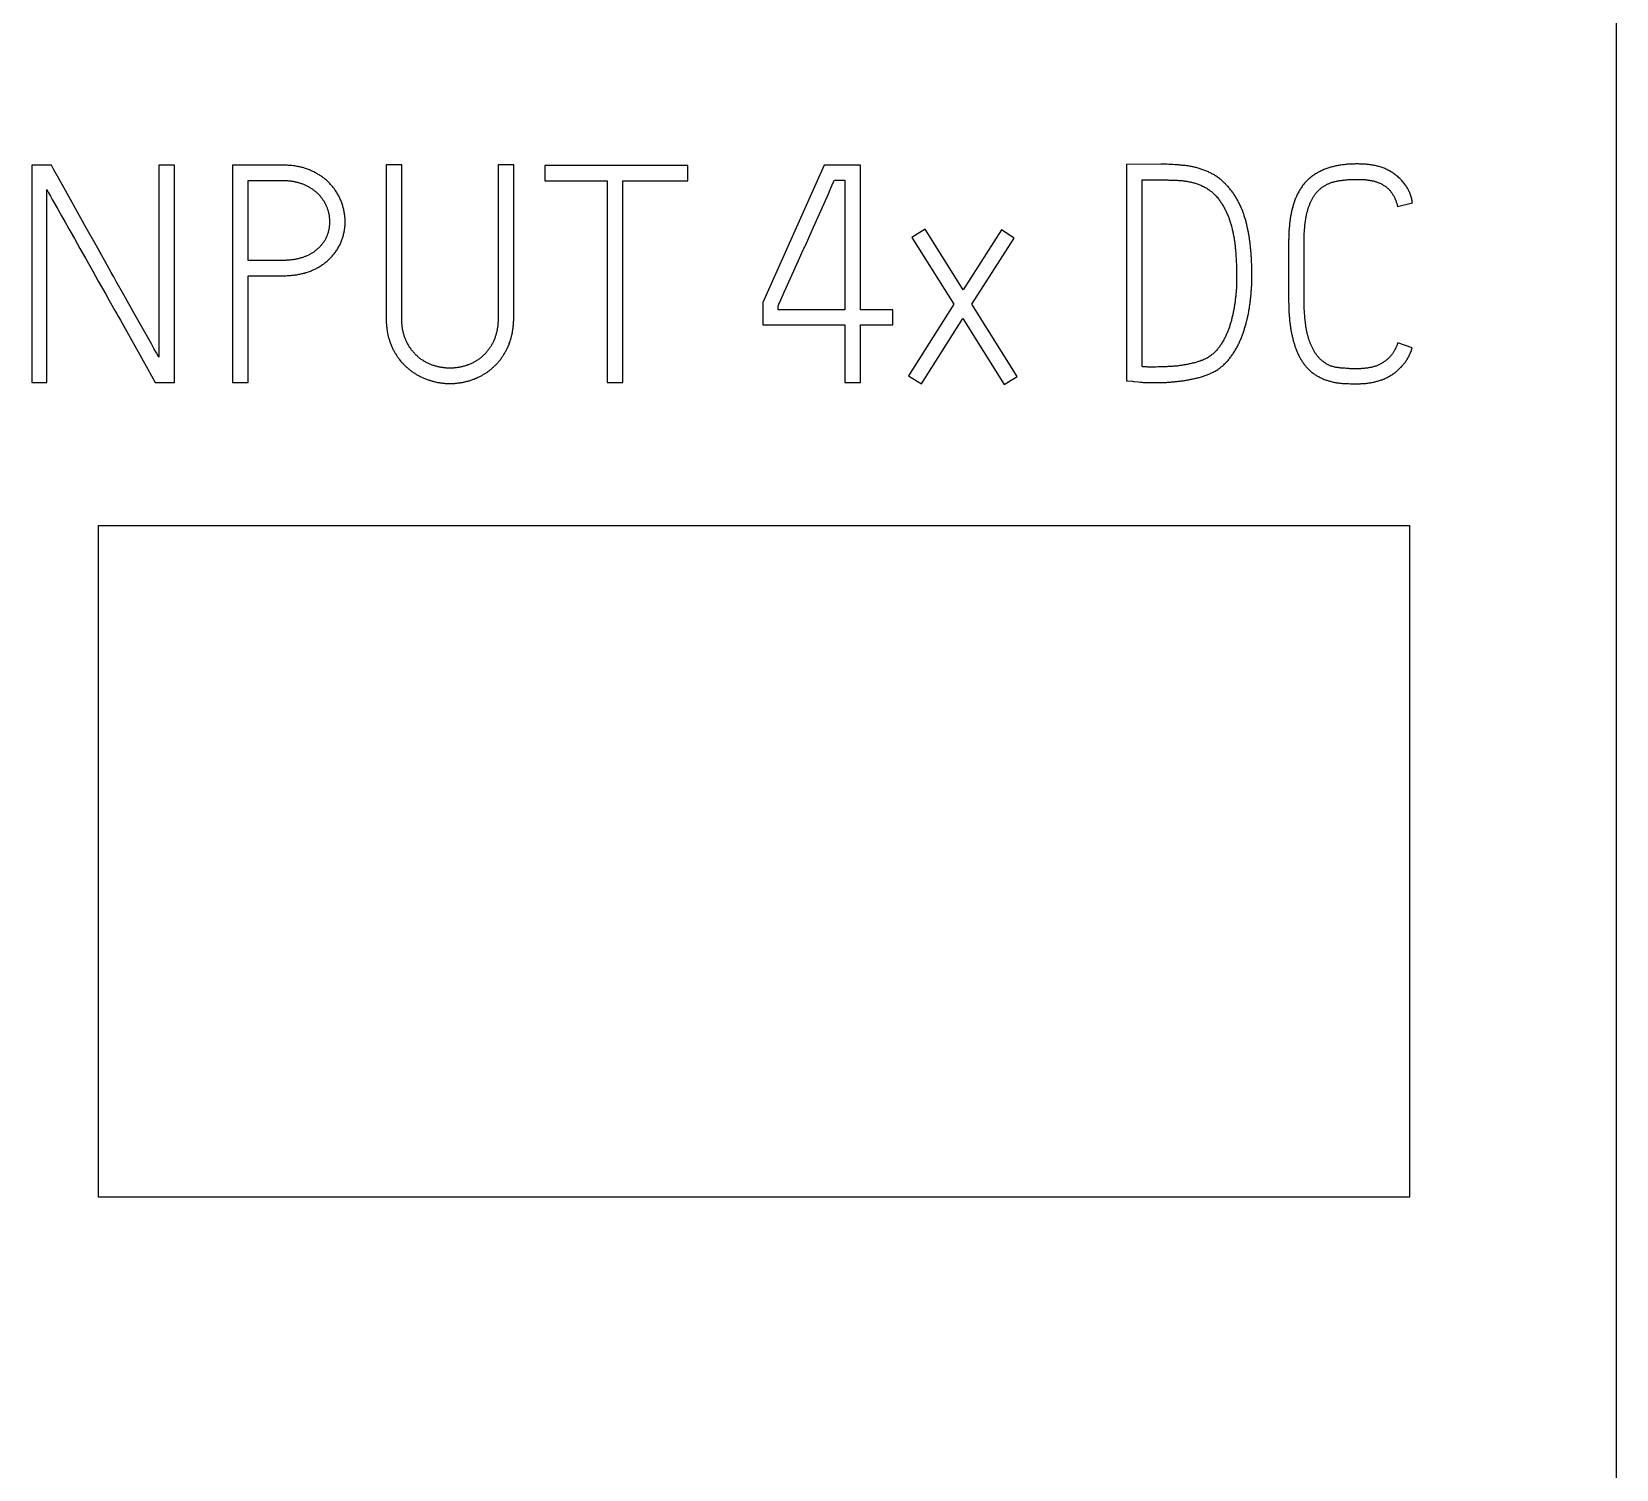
# Model space of a CAD drawing. Extents: x 0 to 420, y 0 to 297.
# Drawn here: x 132.37 to 144.77, y 209.13 to 220.39 of the extents above; entities that cross this region are included whole.
import ezdxf

# ---------------------------------------------------------------- set-up
doc = ezdxf.new("R2010")
doc.units = 0
doc.header["$LTSCALE"] = 23.1
doc.layers.add('10000_FRONT', color=7, linetype='CONTINUOUS')
doc.layers.add('10500_FRONT_LABELING', color=7, linetype='CONTINUOUS')

msp = doc.modelspace()

# ---------------------------------------------------------------- linework, layer by layer
at = {"layer": '10000_FRONT', "color": 7, "linetype": 'CONTINUOUS'}
for p, q in [((144.771, 231.64), (144.771, 141.64)), ((132.891, 211.26), (132.891, 216.52)), ((132.891, 216.52), (143.151, 216.52)), ((143.151, 216.52), (143.151, 211.26)), ((143.151, 211.26), (132.891, 211.26))]:
    msp.add_line(p, q, dxfattribs=at)
at = {"layer": '10500_FRONT_LABELING', "color": 7, "linetype": 'CONTINUOUS'}
for p, q in [((132.369, 219.34), (132.369, 217.64)), ((132.524, 219.34), (132.369, 219.34)), ((133.364, 219.34), (133.364, 217.836)), ((133.486, 219.34), (133.364, 219.34)), ((133.486, 217.64), (133.486, 219.34)), ((133.94, 219.34), (133.94, 217.64)), ((134.336, 219.34), (133.94, 219.34)), ((135.143, 219.343), (135.143, 218.145)), ((135.265, 219.343), (135.143, 219.343)), ((135.265, 218.145), (135.265, 219.343)), ((136.019, 219.343), (136.019, 218.145)), ((136.141, 219.343), (136.019, 219.343)), ((136.141, 218.145), (136.141, 219.343)), ((136.384, 219.338), (136.384, 219.218)), ((137.505, 219.338), (136.384, 219.338)), ((137.505, 219.218), (137.505, 219.338)), ((138.572, 219.34), (138.091, 218.265)), ((138.856, 219.34), (138.572, 219.34)), ((138.856, 218.208), (138.856, 219.34)), ((140.937, 219.345), (140.937, 217.652)), ((141.253, 219.347), (141.238, 219.347)), ((141.269, 219.346), (141.253, 219.347)), ((141.284, 219.345), (141.269, 219.346)), ((141.299, 219.345), (141.284, 219.345)), ((141.315, 219.344), (141.299, 219.345)), ((132.488, 217.64), (132.488, 219.149)), ((132.699, 219.025), (132.582, 219.235)), ((134.062, 218.595), (134.062, 219.22)), ((134.062, 219.22), (134.336, 219.22)), ((136.384, 219.218), (136.874, 219.218)), ((136.874, 219.218), (136.874, 217.64)), ((136.996, 217.64), (136.996, 219.218)), ((136.996, 219.218), (137.505, 219.218)), ((138.604, 219.115), (138.64, 219.199)), ((138.64, 219.199), (138.651, 219.222)), ((138.651, 219.222), (138.734, 219.222)), ((138.734, 219.222), (138.734, 218.208)), ((141.059, 217.763), (141.059, 219.225)), ((132.796, 218.85), (132.699, 219.025)), ((138.477, 218.831), (138.604, 219.115)), ((143.059, 219.017), (143.176, 219.045)), ((132.573, 218.995), (132.602, 218.944)), ((132.602, 218.944), (132.631, 218.893)), ((132.631, 218.893), (132.66, 218.842)), ((132.66, 218.842), (132.703, 218.766)), ((132.875, 218.71), (132.796, 218.85)), ((139.361, 218.838), (139.258, 218.774)), ((139.258, 218.774), (139.587, 218.253)), ((139.658, 218.364), (139.361, 218.838)), ((139.958, 218.833), (139.658, 218.364)), ((140.058, 218.77), (139.958, 218.833)), ((142.328, 218.785), (142.329, 218.796)), ((142.328, 218.773), (142.328, 218.785)), ((142.328, 218.762), (142.328, 218.773)), ((142.329, 218.796), (142.329, 218.808)), ((132.703, 218.766), (132.746, 218.689)), ((132.972, 218.535), (132.875, 218.71)), ((139.727, 218.253), (140.058, 218.77)), ((141.79, 218.683), (141.791, 218.669)), ((141.791, 218.669), (141.792, 218.654)), ((141.792, 218.654), (141.793, 218.639)), ((142.328, 218.75), (142.328, 218.762)), ((142.328, 218.739), (142.328, 218.75)), ((142.328, 218.279), (142.328, 218.739)), ((134.342, 218.595), (134.062, 218.595)), ((138.259, 218.345), (138.371, 218.594)), ((141.793, 218.639), (141.794, 218.624)), ((141.794, 218.624), (141.795, 218.61)), ((141.795, 218.61), (141.796, 218.595)), ((141.796, 218.595), (141.796, 218.58)), ((141.796, 218.58), (141.797, 218.565)), ((141.797, 218.565), (141.797, 218.55)), ((141.797, 218.55), (141.798, 218.536)), ((141.798, 218.536), (141.798, 218.521)), ((141.916, 218.595), (141.915, 218.611)), ((141.916, 218.58), (141.916, 218.595)), ((141.917, 218.564), (141.916, 218.58)), ((141.917, 218.534), (141.917, 218.564)), ((141.918, 218.511), (141.917, 218.534)), ((132.847, 218.51), (132.89, 218.433)), ((132.89, 218.433), (132.948, 218.331)), ((134.062, 217.64), (134.062, 218.475)), ((134.062, 218.475), (134.336, 218.475)), ((141.798, 218.521), (141.799, 218.506)), ((141.799, 218.506), (141.799, 218.491)), ((141.799, 218.491), (141.799, 218.476)), ((141.799, 218.476), (141.799, 218.461)), ((141.918, 218.495), (141.918, 218.511)), ((141.918, 218.48), (141.918, 218.495)), ((141.918, 218.464), (141.918, 218.48)), ((132.948, 218.331), (132.976, 218.28)), ((133.129, 218.255), (133.09, 218.325)), ((138.232, 218.286), (138.259, 218.345)), ((142.206, 218.284), (142.206, 218.269)), ((142.328, 218.268), (142.328, 218.279)), ((133.168, 218.185), (133.129, 218.255)), ((138.091, 218.265), (138.091, 218.091)), ((138.21, 218.208), (138.21, 218.239)), ((138.734, 218.208), (138.21, 218.208)), ((139.108, 218.208), (138.856, 218.208)), ((139.108, 218.091), (139.108, 218.208)), ((139.587, 218.253), (139.23, 217.692)), ((140.082, 217.685), (139.727, 218.253)), ((142.206, 218.269), (142.207, 218.255)), ((142.207, 218.255), (142.207, 218.241)), ((142.207, 218.241), (142.207, 218.227)), ((142.207, 218.227), (142.208, 218.212)), ((142.208, 218.212), (142.209, 218.198)), ((142.209, 218.198), (142.209, 218.184)), ((142.328, 218.257), (142.328, 218.268)), ((142.328, 218.245), (142.328, 218.257)), ((142.329, 218.234), (142.328, 218.245)), ((142.329, 218.222), (142.329, 218.234)), ((142.329, 218.211), (142.329, 218.222)), ((142.33, 218.199), (142.329, 218.211)), ((142.331, 218.188), (142.33, 218.199)), ((142.331, 218.176), (142.331, 218.188)), ((142.332, 218.165), (142.331, 218.176)), ((142.333, 218.153), (142.332, 218.165)), ((142.334, 218.142), (142.333, 218.153)), ((138.091, 218.091), (138.734, 218.091)), ((138.734, 218.091), (138.734, 217.64)), ((138.856, 217.64), (138.856, 218.091)), ((138.856, 218.091), (139.108, 218.091)), ((139.332, 217.628), (139.656, 218.14)), ((139.656, 218.14), (139.98, 217.624)), ((143.173, 217.909), (143.061, 217.949)), ((133.278, 217.743), (133.336, 217.64)), ((139.23, 217.692), (139.332, 217.628)), ((139.98, 217.624), (140.082, 217.685)), ((141.185, 217.761), (141.17, 217.76)), ((141.2, 217.761), (141.185, 217.761)), ((141.237, 217.762), (141.223, 217.761)), ((141.252, 217.762), (141.237, 217.762)), ((142.656, 217.749), (142.645, 217.75)), ((142.668, 217.748), (142.656, 217.749)), ((142.679, 217.748), (142.668, 217.748)), ((132.369, 217.64), (132.488, 217.64)), ((133.336, 217.64), (133.486, 217.64)), ((133.94, 217.64), (134.062, 217.64)), ((136.874, 217.64), (136.996, 217.64)), ((138.734, 217.64), (138.856, 217.64)), ((141.029, 217.643), (141.045, 217.642)), ((141.129, 217.638), (141.144, 217.638)), ((142.661, 217.63), (142.675, 217.63)), ((142.675, 217.63), (142.69, 217.629)), ((142.69, 217.629), (142.704, 217.629))]:
    msp.add_line(p, q, dxfattribs=at)
for points in [[(132.582, 219.235), (132.543, 219.305), (132.524, 219.34)], [(134.336, 218.475), (134.344, 218.475), (134.351, 218.475), (134.359, 218.475), (134.367, 218.476), (134.375, 218.476), (134.383, 218.476), (134.39, 218.477), (134.398, 218.477), (134.406, 218.478), (134.414, 218.479), (134.421, 218.48), (134.429, 218.481), (134.437, 218.482), (134.444, 218.483), (134.452, 218.484), (134.46, 218.486), (134.467, 218.487), (134.475, 218.489), (134.482, 218.491), (134.49, 218.492), (134.497, 218.494), (134.505, 218.496), (134.512, 218.499), (134.52, 218.501), (134.527, 218.503), (134.535, 218.506), (134.542, 218.508), (134.55, 218.511), (134.557, 218.514), (134.564, 218.517), (134.571, 218.52), (134.578, 218.523), (134.585, 218.527), (134.592, 218.53), (134.599, 218.534), (134.606, 218.537), (134.613, 218.541), (134.619, 218.545), (134.626, 218.549), (134.633, 218.553), (134.639, 218.557), (134.646, 218.562), (134.652, 218.566), (134.658, 218.571), (134.664, 218.576), (134.671, 218.581), (134.677, 218.586), (134.683, 218.591), (134.688, 218.596), (134.694, 218.601), (134.7, 218.606), (134.705, 218.612), (134.711, 218.617), (134.716, 218.623), (134.721, 218.629), (134.726, 218.635), (134.731, 218.64), (134.736, 218.647), (134.741, 218.653), (134.746, 218.659), (134.75, 218.665), (134.755, 218.672), (134.759, 218.678), (134.763, 218.685), (134.767, 218.692), (134.771, 218.698), (134.775, 218.705), (134.778, 218.712), (134.782, 218.719), (134.785, 218.726), (134.788, 218.733), (134.791, 218.74), (134.794, 218.748), (134.797, 218.755), (134.799, 218.762), (134.802, 218.769), (134.804, 218.777), (134.806, 218.784), (134.808, 218.792), (134.81, 218.799), (134.812, 218.807), (134.814, 218.815), (134.815, 218.822), (134.816, 218.83), (134.817, 218.838), (134.819, 218.846), (134.819, 218.853), (134.82, 218.861), (134.821, 218.869), (134.821, 218.876), (134.821, 218.884), (134.822, 218.892), (134.822, 218.9), (134.821, 218.908), (134.821, 218.915), (134.821, 218.923), (134.82, 218.931), (134.82, 218.939), (134.819, 218.946), (134.818, 218.954), (134.817, 218.962), (134.815, 218.97), (134.814, 218.977), (134.813, 218.985), (134.811, 218.993), (134.809, 219), (134.807, 219.008), (134.805, 219.015), (134.803, 219.022), (134.801, 219.03), (134.798, 219.037), (134.796, 219.045), (134.793, 219.052), (134.79, 219.059), (134.787, 219.066), (134.784, 219.074), (134.781, 219.081), (134.778, 219.088), (134.774, 219.095), (134.771, 219.102), (134.767, 219.109), (134.763, 219.115), (134.759, 219.122), (134.755, 219.129), (134.751, 219.135), (134.747, 219.142), (134.742, 219.148), (134.738, 219.154), (134.733, 219.16), (134.728, 219.166), (134.724, 219.173), (134.719, 219.178), (134.713, 219.184), (134.708, 219.19), (134.703, 219.196), (134.697, 219.201), (134.692, 219.207), (134.686, 219.212), (134.68, 219.218), (134.675, 219.223), (134.669, 219.228), (134.663, 219.233), (134.657, 219.238), (134.65, 219.242), (134.644, 219.247), (134.638, 219.251), (134.631, 219.256), (134.625, 219.26), (134.618, 219.264), (134.612, 219.268), (134.605, 219.272), (134.598, 219.276), (134.591, 219.28), (134.584, 219.284), (134.578, 219.287), (134.57, 219.291), (134.563, 219.294), (134.556, 219.297), (134.549, 219.3), (134.542, 219.303), (134.535, 219.306), (134.527, 219.309), (134.52, 219.311), (134.513, 219.314), (134.505, 219.316), (134.498, 219.319), (134.491, 219.321), (134.483, 219.323), (134.475, 219.325), (134.468, 219.326), (134.46, 219.328), (134.453, 219.33), (134.445, 219.331), (134.437, 219.332), (134.429, 219.334), (134.422, 219.335), (134.414, 219.336), (134.406, 219.337), (134.398, 219.337), (134.391, 219.338), (134.383, 219.339), (134.375, 219.339), (134.367, 219.34), (134.359, 219.34), (134.351, 219.34), (134.344, 219.34), (134.336, 219.34)], [(141.238, 219.347), (141.23, 219.347), (141.222, 219.347), (141.215, 219.347), (141.207, 219.347), (140.937, 219.345)], [(141.907, 218.71), (141.906, 218.718), (141.905, 218.725), (141.904, 218.733), (141.903, 218.74), (141.902, 218.748), (141.901, 218.756), (141.9, 218.763), (141.899, 218.771), (141.898, 218.778), (141.897, 218.786), (141.896, 218.794), (141.894, 218.801), (141.893, 218.809), (141.891, 218.816), (141.89, 218.824), (141.888, 218.831), (141.887, 218.839), (141.885, 218.846), (141.883, 218.854), (141.882, 218.861), (141.88, 218.869), (141.878, 218.876), (141.876, 218.884), (141.874, 218.891), (141.873, 218.899), (141.871, 218.906), (141.868, 218.914), (141.866, 218.921), (141.864, 218.929), (141.862, 218.936), (141.859, 218.944), (141.857, 218.951), (141.855, 218.958), (141.852, 218.966), (141.849, 218.973), (141.847, 218.98), (141.844, 218.987), (141.841, 218.995), (141.838, 219.002), (141.835, 219.009), (141.832, 219.016), (141.829, 219.023), (141.825, 219.03), (141.822, 219.037), (141.818, 219.044), (141.815, 219.051), (141.811, 219.057), (141.808, 219.064), (141.804, 219.071), (141.8, 219.078), (141.796, 219.084), (141.792, 219.091), (141.788, 219.098), (141.784, 219.104), (141.779, 219.111), (141.775, 219.117), (141.771, 219.124), (141.766, 219.13), (141.761, 219.136), (141.757, 219.142), (141.752, 219.148), (141.747, 219.154), (141.742, 219.16), (141.737, 219.166), (141.732, 219.172), (141.727, 219.177), (141.721, 219.183), (141.716, 219.189), (141.711, 219.194), (141.705, 219.2), (141.7, 219.205), (141.694, 219.21), (141.688, 219.215), (141.683, 219.22), (141.677, 219.225), (141.671, 219.23), (141.665, 219.235), (141.658, 219.24), (141.652, 219.244), (141.646, 219.249), (141.639, 219.253), (141.633, 219.258), (141.626, 219.262), (141.619, 219.266), (141.612, 219.27), (141.606, 219.273), (141.599, 219.277), (141.592, 219.28), (141.585, 219.284), (141.578, 219.287), (141.571, 219.29), (141.564, 219.293), (141.557, 219.296), (141.55, 219.299), (141.542, 219.302), (141.535, 219.305), (141.528, 219.307), (141.52, 219.31), (141.513, 219.312), (141.506, 219.314), (141.498, 219.317), (141.491, 219.319), (141.483, 219.321), (141.476, 219.323), (141.468, 219.325), (141.46, 219.326), (141.453, 219.328), (141.445, 219.329), (141.438, 219.331), (141.43, 219.332), (141.422, 219.334), (141.415, 219.335), (141.407, 219.336), (141.399, 219.337), (141.392, 219.338), (141.384, 219.339), (141.376, 219.339), (141.369, 219.34), (141.361, 219.341), (141.353, 219.341), (141.346, 219.342), (141.338, 219.342), (141.33, 219.343), (141.315, 219.344)], [(143.176, 219.045), (143.174, 219.054), (143.173, 219.062), (143.171, 219.07), (143.17, 219.078), (143.168, 219.085), (143.165, 219.093), (143.163, 219.101), (143.16, 219.109), (143.157, 219.116), (143.154, 219.124), (143.151, 219.131), (143.148, 219.138), (143.144, 219.146), (143.14, 219.153), (143.136, 219.16), (143.132, 219.167), (143.127, 219.174), (143.123, 219.181), (143.118, 219.187), (143.113, 219.194), (143.108, 219.2), (143.103, 219.207), (143.098, 219.213), (143.093, 219.219), (143.087, 219.225), (143.081, 219.231), (143.076, 219.237), (143.07, 219.242), (143.063, 219.248), (143.057, 219.253), (143.051, 219.258), (143.045, 219.263), (143.038, 219.268), (143.032, 219.273), (143.025, 219.277), (143.018, 219.282), (143.011, 219.286), (143.004, 219.29), (142.997, 219.295), (142.99, 219.298), (142.983, 219.302), (142.975, 219.306), (142.968, 219.309), (142.96, 219.313), (142.953, 219.316), (142.945, 219.319), (142.938, 219.321), (142.93, 219.324), (142.922, 219.326), (142.914, 219.329), (142.907, 219.331), (142.899, 219.333), (142.891, 219.335), (142.883, 219.337), (142.875, 219.338), (142.867, 219.34), (142.859, 219.341), (142.851, 219.342), (142.842, 219.344), (142.834, 219.345), (142.826, 219.345), (142.818, 219.346), (142.81, 219.347), (142.802, 219.348), (142.794, 219.348), (142.786, 219.349), (142.778, 219.349), (142.77, 219.349), (142.762, 219.349), (142.753, 219.35), (142.745, 219.35), (142.737, 219.35), (142.729, 219.35), (142.721, 219.349), (142.713, 219.349), (142.705, 219.349), (142.697, 219.349), (142.689, 219.348), (142.681, 219.348), (142.673, 219.347), (142.664, 219.347), (142.656, 219.346), (142.648, 219.345), (142.64, 219.344), (142.632, 219.343), (142.624, 219.342), (142.616, 219.341), (142.608, 219.34), (142.6, 219.338), (142.592, 219.337), (142.584, 219.335), (142.576, 219.334), (142.568, 219.332), (142.56, 219.33), (142.552, 219.328), (142.544, 219.326), (142.536, 219.324), (142.529, 219.322), (142.521, 219.319), (142.513, 219.317), (142.505, 219.314), (142.498, 219.311), (142.49, 219.309), (142.483, 219.306), (142.475, 219.302), (142.468, 219.299), (142.46, 219.296), (142.453, 219.292), (142.446, 219.288), (142.438, 219.285), (142.431, 219.281), (142.424, 219.276), (142.417, 219.272), (142.41, 219.268), (142.404, 219.263), (142.397, 219.259), (142.391, 219.254), (142.384, 219.249), (142.378, 219.244), (142.371, 219.239), (142.365, 219.233), (142.359, 219.228), (142.353, 219.222), (142.348, 219.217), (142.342, 219.211), (142.336, 219.205), (142.331, 219.199), (142.326, 219.192), (142.321, 219.186), (142.316, 219.18), (142.311, 219.173), (142.306, 219.166), (142.302, 219.16), (142.298, 219.153), (142.293, 219.146), (142.289, 219.139), (142.285, 219.132), (142.281, 219.125), (142.277, 219.118), (142.274, 219.11), (142.27, 219.103), (142.267, 219.096), (142.264, 219.088), (142.261, 219.081), (142.258, 219.073), (142.255, 219.066), (142.252, 219.058), (142.249, 219.05), (142.247, 219.043), (142.244, 219.035), (142.242, 219.027), (142.24, 219.02), (142.238, 219.012), (142.235, 219.004), (142.233, 218.996), (142.232, 218.988), (142.23, 218.98), (142.228, 218.973), (142.226, 218.965), (142.225, 218.957), (142.223, 218.949), (142.222, 218.941), (142.221, 218.933), (142.219, 218.925), (142.218, 218.917), (142.217, 218.909), (142.216, 218.901), (142.215, 218.893), (142.214, 218.885), (142.213, 218.876), (142.212, 218.868), (142.212, 218.86), (142.211, 218.852), (142.21, 218.844), (142.21, 218.836), (142.209, 218.828), (142.209, 218.82), (142.208, 218.812), (142.208, 218.804), (142.207, 218.796), (142.207, 218.788), (142.207, 218.78), (142.207, 218.771), (142.207, 218.763), (142.206, 218.755), (142.206, 218.747), (142.206, 218.284)], [(132.488, 219.149), (132.501, 219.123), (132.516, 219.098), (132.53, 219.072), (132.544, 219.046), (132.573, 218.995)], [(134.336, 219.22), (134.342, 219.22), (134.348, 219.22), (134.354, 219.22), (134.36, 219.219), (134.366, 219.219), (134.372, 219.219), (134.378, 219.218), (134.384, 219.218), (134.39, 219.217), (134.396, 219.217), (134.402, 219.216), (134.408, 219.215), (134.414, 219.214), (134.42, 219.213), (134.425, 219.212), (134.431, 219.211), (134.437, 219.21), (134.443, 219.208), (134.449, 219.207), (134.455, 219.205), (134.461, 219.203), (134.466, 219.202), (134.472, 219.2), (134.478, 219.198), (134.483, 219.196), (134.489, 219.194), (134.495, 219.191), (134.5, 219.189), (134.506, 219.187), (134.511, 219.184), (134.517, 219.182), (134.522, 219.179), (134.527, 219.176), (134.533, 219.173), (134.538, 219.17), (134.543, 219.167), (134.548, 219.164), (134.553, 219.161), (134.558, 219.158), (134.563, 219.155), (134.568, 219.151), (134.573, 219.148), (134.578, 219.144), (134.583, 219.14), (134.587, 219.136), (134.592, 219.132), (134.597, 219.129), (134.601, 219.125), (134.605, 219.12), (134.61, 219.116), (134.614, 219.112), (134.618, 219.108), (134.622, 219.103), (134.626, 219.099), (134.63, 219.094), (134.633, 219.09), (134.637, 219.085), (134.641, 219.08), (134.644, 219.075), (134.648, 219.07), (134.651, 219.065), (134.654, 219.06), (134.657, 219.055), (134.66, 219.05), (134.663, 219.044), (134.666, 219.039), (134.669, 219.034), (134.671, 219.028), (134.674, 219.023), (134.676, 219.017), (134.678, 219.012), (134.68, 219.006), (134.682, 219.001), (134.684, 218.995), (134.686, 218.989), (134.688, 218.983), (134.689, 218.978), (134.691, 218.972), (134.692, 218.966), (134.694, 218.96), (134.695, 218.954), (134.696, 218.948), (134.697, 218.942), (134.698, 218.936), (134.698, 218.93), (134.699, 218.924), (134.699, 218.919), (134.7, 218.913), (134.7, 218.907), (134.7, 218.901), (134.7, 218.895), (134.7, 218.889), (134.7, 218.883), (134.699, 218.877), (134.699, 218.871), (134.698, 218.865), (134.698, 218.859), (134.697, 218.853), (134.696, 218.847), (134.695, 218.841), (134.694, 218.835), (134.692, 218.829), (134.691, 218.823), (134.689, 218.818), (134.688, 218.812), (134.686, 218.806), (134.684, 218.8), (134.682, 218.795), (134.68, 218.789), (134.678, 218.784), (134.675, 218.778), (134.673, 218.773), (134.67, 218.767), (134.668, 218.762), (134.665, 218.757), (134.662, 218.751), (134.659, 218.746), (134.655, 218.741), (134.652, 218.736), (134.649, 218.731), (134.645, 218.726), (134.642, 218.722), (134.638, 218.717), (134.634, 218.712), (134.63, 218.708), (134.626, 218.703), (134.622, 218.699), (134.618, 218.695), (134.613, 218.691), (134.609, 218.687), (134.604, 218.682), (134.6, 218.679), (134.595, 218.675), (134.59, 218.671), (134.586, 218.667), (134.581, 218.664), (134.576, 218.66), (134.571, 218.657), (134.566, 218.654), (134.561, 218.651), (134.555, 218.648), (134.55, 218.645), (134.545, 218.642), (134.54, 218.639), (134.534, 218.636), (134.529, 218.634), (134.523, 218.631), (134.518, 218.629), (134.512, 218.626), (134.507, 218.624), (134.501, 218.622), (134.496, 218.62), (134.49, 218.618), (134.484, 218.616), (134.478, 218.614), (134.473, 218.612), (134.467, 218.611), (134.461, 218.609), (134.455, 218.608), (134.45, 218.606), (134.444, 218.605), (134.438, 218.604), (134.432, 218.603), (134.426, 218.602), (134.42, 218.601), (134.414, 218.6), (134.408, 218.599), (134.402, 218.599), (134.396, 218.598), (134.39, 218.597), (134.384, 218.597), (134.378, 218.596), (134.372, 218.596), (134.366, 218.596), (134.36, 218.596), (134.354, 218.595), (134.348, 218.595), (134.342, 218.595)], [(141.059, 219.225), (141.254, 219.225), (141.262, 219.225), (141.269, 219.224), (141.277, 219.224), (141.284, 219.224), (141.291, 219.224), (141.299, 219.224), (141.306, 219.223), (141.314, 219.223), (141.321, 219.223), (141.329, 219.222), (141.336, 219.222), (141.344, 219.221), (141.351, 219.221), (141.358, 219.22), (141.366, 219.219), (141.373, 219.219), (141.381, 219.218), (141.388, 219.217), (141.395, 219.216), (141.403, 219.215), (141.41, 219.214), (141.418, 219.213), (141.425, 219.211), (141.432, 219.21), (141.44, 219.208), (141.447, 219.207), (141.454, 219.205), (141.461, 219.203), (141.469, 219.201), (141.476, 219.199), (141.483, 219.196), (141.49, 219.194), (141.497, 219.191), (141.504, 219.188), (141.511, 219.186), (141.518, 219.183), (141.525, 219.18), (141.532, 219.177), (141.539, 219.173), (141.545, 219.17), (141.552, 219.166), (141.558, 219.163), (141.565, 219.159), (141.571, 219.155), (141.578, 219.151), (141.584, 219.147), (141.59, 219.142), (141.596, 219.138), (141.602, 219.133), (141.608, 219.128), (141.613, 219.123), (141.619, 219.118), (141.624, 219.113), (141.63, 219.108), (141.635, 219.102), (141.64, 219.097), (141.645, 219.091), (141.65, 219.086), (141.654, 219.08), (141.659, 219.074), (141.663, 219.068), (141.668, 219.062), (141.672, 219.056), (141.676, 219.049), (141.681, 219.043), (141.685, 219.037), (141.688, 219.03), (141.692, 219.024), (141.696, 219.018), (141.7, 219.011), (141.703, 219.005), (141.707, 218.998), (141.71, 218.991), (141.714, 218.985), (141.717, 218.978), (141.72, 218.971), (141.723, 218.964), (141.726, 218.958), (141.729, 218.951), (141.732, 218.944), (141.735, 218.937), (141.737, 218.93), (141.74, 218.923), (141.742, 218.916), (141.745, 218.909), (141.747, 218.902), (141.749, 218.895), (141.752, 218.887), (141.754, 218.88), (141.756, 218.873), (141.758, 218.866), (141.76, 218.859), (141.762, 218.851), (141.764, 218.844), (141.765, 218.837), (141.767, 218.83), (141.769, 218.822), (141.77, 218.815), (141.772, 218.808), (141.773, 218.801), (141.775, 218.793), (141.776, 218.786), (141.777, 218.779), (141.779, 218.771), (141.78, 218.764), (141.781, 218.757), (141.782, 218.749), (141.783, 218.742), (141.784, 218.735), (141.785, 218.727), (141.786, 218.72), (141.787, 218.713), (141.788, 218.705), (141.788, 218.698), (141.789, 218.691), (141.79, 218.683)], [(142.329, 218.808), (142.33, 218.819), (142.33, 218.825), (142.331, 218.831), (142.331, 218.837), (142.331, 218.842), (142.332, 218.848), (142.332, 218.854), (142.333, 218.859), (142.333, 218.865), (142.334, 218.871), (142.334, 218.877), (142.335, 218.882), (142.336, 218.888), (142.336, 218.894), (142.337, 218.899), (142.338, 218.905), (142.339, 218.911), (142.34, 218.916), (142.341, 218.922), (142.342, 218.928), (142.343, 218.933), (142.344, 218.939), (142.345, 218.945), (142.346, 218.95), (142.347, 218.956), (142.348, 218.961), (142.35, 218.967), (142.351, 218.973), (142.353, 218.978), (142.354, 218.984), (142.356, 218.989), (142.357, 218.995), (142.359, 219.001), (142.361, 219.006), (142.363, 219.012), (142.365, 219.017), (142.366, 219.022), (142.369, 219.028), (142.371, 219.033), (142.373, 219.039), (142.375, 219.044), (142.377, 219.049), (142.38, 219.055), (142.382, 219.06), (142.385, 219.065), (142.387, 219.07), (142.39, 219.075), (142.393, 219.08), (142.396, 219.085), (142.399, 219.09), (142.402, 219.095), (142.405, 219.1), (142.408, 219.105), (142.412, 219.11), (142.415, 219.114), (142.419, 219.119), (142.422, 219.123), (142.426, 219.128), (142.43, 219.132), (142.434, 219.136), (142.438, 219.14), (142.442, 219.144), (142.446, 219.148), (142.45, 219.152), (142.455, 219.156), (142.459, 219.159), (142.464, 219.163), (142.468, 219.167), (142.473, 219.17), (142.478, 219.173), (142.483, 219.176), (142.488, 219.179), (142.493, 219.182), (142.498, 219.185), (142.503, 219.188), (142.508, 219.191), (142.513, 219.193), (142.519, 219.195), (142.524, 219.198), (142.529, 219.2), (142.535, 219.202), (142.54, 219.204), (142.546, 219.206), (142.551, 219.207), (142.557, 219.209), (142.563, 219.21), (142.568, 219.212), (142.574, 219.213), (142.58, 219.214), (142.585, 219.215), (142.591, 219.217), (142.597, 219.218), (142.602, 219.219), (142.608, 219.22), (142.614, 219.22), (142.619, 219.221), (142.625, 219.222), (142.631, 219.223), (142.637, 219.223), (142.642, 219.224), (142.648, 219.225), (142.654, 219.225), (142.659, 219.226), (142.665, 219.226), (142.671, 219.227), (142.677, 219.227), (142.682, 219.228), (142.688, 219.228), (142.694, 219.228), (142.7, 219.229), (142.705, 219.229), (142.711, 219.229), (142.717, 219.229), (142.723, 219.229), (142.729, 219.229), (142.734, 219.229), (142.74, 219.229), (142.746, 219.229), (142.752, 219.229), (142.758, 219.229), (142.763, 219.229), (142.769, 219.229), (142.775, 219.229), (142.781, 219.228), (142.786, 219.228), (142.792, 219.228), (142.798, 219.227), (142.804, 219.227), (142.81, 219.226), (142.815, 219.225), (142.821, 219.225), (142.827, 219.224), (142.832, 219.223), (142.838, 219.222), (142.844, 219.221), (142.85, 219.22), (142.855, 219.219), (142.861, 219.218), (142.867, 219.217), (142.872, 219.215), (142.878, 219.214), (142.883, 219.212), (142.889, 219.211), (142.895, 219.209), (142.9, 219.207), (142.905, 219.205), (142.911, 219.203), (142.916, 219.201), (142.921, 219.199), (142.927, 219.196), (142.932, 219.194), (142.937, 219.191), (142.942, 219.188), (142.947, 219.185), (142.952, 219.182), (142.957, 219.179), (142.962, 219.176), (142.966, 219.172), (142.971, 219.169), (142.975, 219.165), (142.98, 219.161), (142.984, 219.158), (142.988, 219.154), (142.992, 219.15), (142.996, 219.145), (143, 219.141), (143.004, 219.137), (143.007, 219.132), (143.011, 219.127), (143.014, 219.123), (143.017, 219.118), (143.02, 219.113), (143.023, 219.108), (143.026, 219.103), (143.029, 219.098), (143.032, 219.093), (143.034, 219.088), (143.037, 219.083), (143.039, 219.077), (143.041, 219.072), (143.044, 219.067), (143.046, 219.062), (143.048, 219.056), (143.049, 219.051), (143.051, 219.045), (143.053, 219.04)], [(143.053, 219.04), (143.055, 219.034), (143.056, 219.028), (143.058, 219.023), (143.059, 219.017)], [(138.371, 218.594), (138.408, 218.677), (138.413, 218.689), (138.419, 218.701), (138.424, 218.712), (138.477, 218.831)], [(132.746, 218.689), (132.789, 218.612), (132.847, 218.51)], [(141.915, 218.611), (141.915, 218.618), (141.914, 218.626), (141.914, 218.634), (141.913, 218.641), (141.913, 218.649), (141.912, 218.657), (141.911, 218.664), (141.911, 218.672), (141.91, 218.68), (141.909, 218.687), (141.909, 218.695), (141.907, 218.71)], [(133.09, 218.325), (133.031, 218.43), (133.011, 218.465), (132.992, 218.5), (132.972, 218.535)], [(141.228, 217.639), (141.236, 217.64), (141.243, 217.64), (141.251, 217.64), (141.258, 217.641), (141.266, 217.641), (141.274, 217.642), (141.281, 217.642), (141.289, 217.643), (141.297, 217.644), (141.304, 217.644), (141.312, 217.645), (141.319, 217.646), (141.327, 217.646), (141.335, 217.647), (141.342, 217.648), (141.35, 217.649), (141.357, 217.65), (141.365, 217.651), (141.373, 217.652), (141.38, 217.653), (141.388, 217.654), (141.395, 217.655), (141.403, 217.657), (141.41, 217.658), (141.418, 217.659), (141.426, 217.661), (141.433, 217.662), (141.441, 217.664), (141.448, 217.665), (141.456, 217.667), (141.463, 217.668), (141.471, 217.67), (141.479, 217.672), (141.486, 217.674), (141.494, 217.675), (141.501, 217.677), (141.509, 217.679), (141.516, 217.681), (141.524, 217.684), (141.531, 217.686), (141.539, 217.688), (141.546, 217.691), (141.553, 217.693), (141.561, 217.696), (141.568, 217.699), (141.575, 217.702), (141.582, 217.705), (141.589, 217.708), (141.596, 217.711), (141.603, 217.714), (141.61, 217.718), (141.617, 217.721), (141.624, 217.725), (141.631, 217.728), (141.638, 217.732), (141.644, 217.736), (141.651, 217.74), (141.657, 217.745), (141.664, 217.749), (141.67, 217.754), (141.676, 217.759), (141.682, 217.763), (141.688, 217.768), (141.694, 217.773), (141.7, 217.778), (141.705, 217.784), (141.711, 217.789), (141.716, 217.795), (141.721, 217.8), (141.727, 217.806), (141.732, 217.812), (141.737, 217.818), (141.742, 217.823), (141.746, 217.83), (141.751, 217.836), (141.756, 217.842), (141.76, 217.848), (141.765, 217.855), (141.769, 217.861), (141.773, 217.867), (141.777, 217.874), (141.782, 217.881), (141.786, 217.887), (141.79, 217.894), (141.793, 217.9), (141.797, 217.907), (141.801, 217.914), (141.805, 217.921), (141.808, 217.927), (141.812, 217.934), (141.815, 217.941), (141.818, 217.948), (141.822, 217.955), (141.825, 217.962), (141.828, 217.969), (141.831, 217.976), (141.834, 217.983), (141.837, 217.99), (141.84, 217.998), (141.842, 218.005), (141.845, 218.012), (141.848, 218.019), (141.85, 218.026), (141.853, 218.034), (141.855, 218.041), (141.858, 218.048), (141.86, 218.056), (141.862, 218.063), (141.865, 218.071), (141.867, 218.078), (141.869, 218.085), (141.871, 218.093), (141.873, 218.1), (141.875, 218.108), (141.877, 218.115), (141.879, 218.123), (141.881, 218.13), (141.883, 218.138), (141.884, 218.145), (141.886, 218.153), (141.888, 218.16), (141.889, 218.168), (141.891, 218.175), (141.892, 218.183), (141.894, 218.19), (141.895, 218.198), (141.896, 218.205), (141.898, 218.213), (141.899, 218.22), (141.9, 218.228), (141.901, 218.235), (141.902, 218.243), (141.903, 218.25), (141.904, 218.258), (141.905, 218.266), (141.906, 218.273), (141.907, 218.281), (141.908, 218.288), (141.909, 218.296), (141.91, 218.304), (141.911, 218.311), (141.911, 218.319), (141.912, 218.326), (141.913, 218.334), (141.913, 218.342), (141.914, 218.349), (141.914, 218.357), (141.915, 218.364), (141.915, 218.372), (141.916, 218.38), (141.916, 218.387), (141.917, 218.395), (141.917, 218.403), (141.917, 218.41), (141.918, 218.418), (141.918, 218.426), (141.918, 218.433), (141.918, 218.441), (141.918, 218.449), (141.918, 218.457), (141.918, 218.464)], [(141.799, 218.461), (141.799, 218.447), (141.799, 218.439), (141.799, 218.432), (141.799, 218.424), (141.799, 218.417), (141.798, 218.409), (141.798, 218.402), (141.798, 218.395), (141.797, 218.387), (141.797, 218.38), (141.797, 218.372), (141.796, 218.365), (141.796, 218.358), (141.795, 218.35), (141.795, 218.343), (141.794, 218.336), (141.793, 218.328), (141.793, 218.321), (141.792, 218.314), (141.791, 218.306), (141.79, 218.299), (141.789, 218.291), (141.789, 218.284), (141.788, 218.277), (141.787, 218.27), (141.786, 218.262), (141.785, 218.255), (141.783, 218.248), (141.782, 218.24), (141.781, 218.233), (141.78, 218.226), (141.779, 218.218), (141.777, 218.211), (141.776, 218.204), (141.775, 218.197), (141.773, 218.189), (141.772, 218.182), (141.77, 218.175), (141.769, 218.168), (141.767, 218.16), (141.765, 218.153), (141.763, 218.146), (141.762, 218.139), (141.76, 218.132), (141.758, 218.124), (141.756, 218.117), (141.754, 218.11), (141.752, 218.103), (141.749, 218.096), (141.747, 218.089), (141.745, 218.082)], [(132.976, 218.28), (133.02, 218.203), (133.034, 218.177), (133.048, 218.152), (133.063, 218.126), (133.278, 217.743)], [(138.21, 218.239), (138.216, 218.251), (138.232, 218.286)], [(133.364, 217.836), (133.345, 217.871), (133.325, 217.906), (133.306, 217.941), (133.168, 218.185)], [(142.209, 218.184), (142.21, 218.177), (142.21, 218.17), (142.211, 218.162), (142.211, 218.155), (142.212, 218.148), (142.212, 218.141), (142.213, 218.134), (142.214, 218.127), (142.214, 218.12), (142.215, 218.113), (142.216, 218.106), (142.217, 218.099), (142.218, 218.092), (142.219, 218.084), (142.22, 218.077), (142.221, 218.07), (142.222, 218.063), (142.223, 218.056), (142.224, 218.049), (142.225, 218.042), (142.227, 218.035), (142.228, 218.028), (142.23, 218.021), (142.231, 218.014), (142.233, 218.007), (142.234, 218), (142.236, 217.993), (142.238, 217.986), (142.239, 217.979), (142.241, 217.972), (142.243, 217.965), (142.245, 217.958), (142.247, 217.951), (142.249, 217.945), (142.251, 217.938), (142.253, 217.931), (142.256, 217.924), (142.258, 217.917), (142.26, 217.911), (142.263, 217.904), (142.265, 217.897), (142.268, 217.89), (142.271, 217.884), (142.273, 217.877), (142.276, 217.871), (142.279, 217.864), (142.282, 217.858), (142.286, 217.851), (142.289, 217.845), (142.292, 217.838), (142.296, 217.832), (142.299, 217.826), (142.303, 217.819), (142.306, 217.813), (142.31, 217.807), (142.314, 217.801), (142.318, 217.795), (142.322, 217.789), (142.326, 217.783), (142.331, 217.778), (142.335, 217.772), (142.34, 217.766), (142.344, 217.761), (142.349, 217.756), (142.354, 217.75), (142.359, 217.745), (142.364, 217.74), (142.369, 217.735), (142.375, 217.73), (142.38, 217.725), (142.386, 217.721), (142.391, 217.716), (142.397, 217.712), (142.403, 217.708), (142.409, 217.704), (142.415, 217.7), (142.421, 217.696), (142.427, 217.692), (142.433, 217.689), (142.439, 217.685), (142.446, 217.682), (142.452, 217.678), (142.459, 217.675), (142.465, 217.672), (142.472, 217.669), (142.478, 217.666), (142.485, 217.663), (142.492, 217.661), (142.499, 217.658), (142.505, 217.656), (142.512, 217.654), (142.519, 217.652), (142.526, 217.649), (142.533, 217.648), (142.54, 217.646), (142.547, 217.644), (142.554, 217.642), (142.561, 217.641), (142.568, 217.639), (142.575, 217.638), (142.582, 217.637), (142.589, 217.636), (142.596, 217.635), (142.604, 217.634), (142.611, 217.633), (142.618, 217.633), (142.625, 217.632), (142.632, 217.632), (142.639, 217.631), (142.647, 217.631), (142.661, 217.63)], [(135.143, 218.145), (135.143, 218.138), (135.143, 218.131), (135.143, 218.124), (135.144, 218.117), (135.144, 218.111), (135.144, 218.104), (135.145, 218.097), (135.145, 218.09), (135.146, 218.084), (135.146, 218.077), (135.147, 218.07), (135.148, 218.063), (135.149, 218.057), (135.15, 218.05), (135.151, 218.043), (135.152, 218.036), (135.153, 218.03), (135.154, 218.023), (135.156, 218.016), (135.157, 218.01), (135.159, 218.003), (135.16, 217.997), (135.162, 217.99), (135.164, 217.983), (135.166, 217.977), (135.168, 217.97), (135.17, 217.964), (135.172, 217.957), (135.174, 217.951), (135.177, 217.944), (135.179, 217.938), (135.182, 217.932), (135.184, 217.925), (135.187, 217.919), (135.19, 217.913), (135.193, 217.907), (135.196, 217.901), (135.199, 217.895), (135.202, 217.889), (135.205, 217.883), (135.209, 217.877), (135.212, 217.871), (135.215, 217.865), (135.219, 217.86), (135.223, 217.854), (135.226, 217.848), (135.23, 217.843), (135.234, 217.837), (135.238, 217.831), (135.242, 217.826), (135.246, 217.821), (135.25, 217.815), (135.255, 217.81), (135.259, 217.804), (135.263, 217.799), (135.268, 217.794), (135.273, 217.789), (135.277, 217.784), (135.282, 217.779), (135.287, 217.774), (135.292, 217.77), (135.297, 217.765), (135.302, 217.76), (135.307, 217.756), (135.312, 217.751), (135.317, 217.747), (135.322, 217.743), (135.328, 217.738), (135.333, 217.734), (135.339, 217.73), (135.344, 217.726), (135.35, 217.722), (135.355, 217.718), (135.361, 217.714), (135.367, 217.711), (135.372, 217.707), (135.378, 217.703), (135.384, 217.7), (135.39, 217.697), (135.396, 217.693), (135.402, 217.69), (135.408, 217.687), (135.415, 217.684), (135.421, 217.681), (135.427, 217.678), (135.433, 217.675), (135.439, 217.672), (135.446, 217.67), (135.452, 217.667), (135.458, 217.665), (135.465, 217.662), (135.471, 217.66), (135.478, 217.658), (135.484, 217.656), (135.491, 217.654), (135.497, 217.652), (135.504, 217.65), (135.51, 217.648), (135.517, 217.646), (135.524, 217.645), (135.53, 217.643), (135.537, 217.642), (135.544, 217.64), (135.551, 217.639), (135.557, 217.638), (135.564, 217.637), (135.571, 217.636), (135.578, 217.635), (135.584, 217.634), (135.591, 217.633), (135.598, 217.633), (135.605, 217.632), (135.612, 217.632), (135.618, 217.631), (135.625, 217.631), (135.632, 217.631), (135.639, 217.631), (135.646, 217.631), (135.652, 217.631), (135.659, 217.631), (135.666, 217.631), (135.673, 217.632), (135.68, 217.632), (135.686, 217.633), (135.693, 217.633), (135.7, 217.634), (135.707, 217.635), (135.714, 217.636), (135.721, 217.637), (135.727, 217.638), (135.734, 217.639), (135.741, 217.64), (135.748, 217.641), (135.754, 217.643), (135.761, 217.644), (135.768, 217.646), (135.774, 217.648), (135.781, 217.649), (135.787, 217.651), (135.794, 217.653), (135.8, 217.655), (135.807, 217.657), (135.813, 217.659), (135.82, 217.662), (135.826, 217.664), (135.832, 217.666), (135.839, 217.669), (135.845, 217.672), (135.851, 217.674), (135.858, 217.677), (135.864, 217.68), (135.87, 217.683), (135.876, 217.686), (135.882, 217.689), (135.888, 217.692), (135.894, 217.696), (135.9, 217.699), (135.906, 217.703), (135.912, 217.706), (135.918, 217.71), (135.923, 217.713), (135.929, 217.717), (135.935, 217.721), (135.94, 217.725), (135.946, 217.729), (135.951, 217.733), (135.956, 217.737), (135.962, 217.741), (135.967, 217.746), (135.972, 217.75), (135.977, 217.755), (135.982, 217.759), (135.987, 217.764), (135.992, 217.769), (135.997, 217.773), (136.002, 217.778), (136.007, 217.783), (136.011, 217.788), (136.016, 217.793), (136.02, 217.798), (136.025, 217.804), (136.029, 217.809), (136.034, 217.814), (136.038, 217.82), (136.042, 217.825), (136.046, 217.831), (136.05, 217.836), (136.054, 217.842), (136.057, 217.847), (136.061, 217.853), (136.065, 217.859), (136.068, 217.865), (136.072, 217.871), (136.075, 217.876), (136.078, 217.882), (136.082, 217.888), (136.085, 217.894), (136.088, 217.9), (136.091, 217.907)], [(136.019, 218.145), (136.019, 218.138), (136.019, 218.132), (136.019, 218.125), (136.019, 218.119), (136.019, 218.112), (136.018, 218.106), (136.018, 218.099), (136.017, 218.093), (136.016, 218.086), (136.016, 218.08), (136.015, 218.073), (136.014, 218.067), (136.013, 218.061), (136.012, 218.054), (136.011, 218.048), (136.009, 218.042), (136.008, 218.035), (136.007, 218.029), (136.005, 218.023), (136.003, 218.017), (136.001, 218.01), (135.999, 218.004), (135.997, 217.998), (135.995, 217.992), (135.993, 217.986), (135.99, 217.979), (135.988, 217.973), (135.985, 217.967), (135.983, 217.961), (135.98, 217.955), (135.977, 217.95), (135.974, 217.944), (135.971, 217.938), (135.968, 217.932), (135.964, 217.927), (135.961, 217.921), (135.957, 217.916), (135.954, 217.91), (135.95, 217.905), (135.946, 217.899), (135.942, 217.894), (135.938, 217.889), (135.934, 217.884), (135.93, 217.879), (135.926, 217.874), (135.922, 217.869), (135.917, 217.864), (135.912, 217.859), (135.908, 217.855), (135.903, 217.85), (135.898, 217.846), (135.893, 217.841), (135.888, 217.837), (135.883, 217.833), (135.878, 217.829), (135.873, 217.825), (135.868, 217.821), (135.862, 217.817), (135.857, 217.814), (135.851, 217.81), (135.846, 217.807), (135.84, 217.803), (135.835, 217.8), (135.829, 217.797), (135.823, 217.794), (135.817, 217.791), (135.811, 217.788), (135.805, 217.785), (135.799, 217.783), (135.793, 217.78), (135.787, 217.778), (135.781, 217.776), (135.775, 217.773), (135.768, 217.771), (135.762, 217.769), (135.756, 217.768), (135.749, 217.766), (135.743, 217.764), (135.737, 217.762), (135.73, 217.761), (135.724, 217.76), (135.717, 217.758), (135.711, 217.757), (135.704, 217.756), (135.698, 217.755), (135.691, 217.754), (135.685, 217.753), (135.678, 217.753), (135.672, 217.752), (135.665, 217.752), (135.659, 217.751), (135.652, 217.751), (135.646, 217.751), (135.639, 217.751), (135.633, 217.751), (135.626, 217.751), (135.62, 217.752), (135.613, 217.752), (135.607, 217.753), (135.6, 217.753), (135.593, 217.754), (135.587, 217.755), (135.58, 217.756), (135.574, 217.757), (135.567, 217.758), (135.561, 217.759), (135.555, 217.761), (135.548, 217.762), (135.542, 217.764), (135.536, 217.766), (135.529, 217.767), (135.523, 217.769), (135.517, 217.771), (135.511, 217.773), (135.504, 217.775), (135.498, 217.778), (135.492, 217.78), (135.486, 217.782), (135.48, 217.785), (135.474, 217.788), (135.468, 217.79), (135.462, 217.793), (135.456, 217.796), (135.45, 217.8), (135.445, 217.803), (135.439, 217.806), (135.434, 217.81), (135.428, 217.813), (135.423, 217.817), (135.417, 217.82), (135.412, 217.824), (135.407, 217.828), (135.402, 217.832), (135.397, 217.836), (135.392, 217.84), (135.387, 217.845), (135.382, 217.849), (135.377, 217.854), (135.373, 217.858), (135.368, 217.863), (135.364, 217.868), (135.359, 217.873), (135.355, 217.878), (135.351, 217.883), (135.346, 217.888), (135.342, 217.893), (135.339, 217.898), (135.335, 217.904), (135.331, 217.909), (135.327, 217.914), (135.324, 217.92), (135.321, 217.925), (135.317, 217.931), (135.314, 217.937), (135.311, 217.943), (135.308, 217.948), (135.305, 217.954), (135.302, 217.96), (135.299, 217.966), (135.297, 217.972), (135.294, 217.978), (135.292, 217.984), (135.289, 217.99), (135.287, 217.997), (135.285, 218.003), (135.283, 218.009), (135.281, 218.015), (135.279, 218.022), (135.278, 218.028), (135.276, 218.034), (135.275, 218.041), (135.273, 218.047), (135.272, 218.053), (135.271, 218.06), (135.27, 218.066), (135.269, 218.073), (135.268, 218.079), (135.268, 218.086), (135.267, 218.092), (135.266, 218.099), (135.266, 218.105), (135.265, 218.112), (135.265, 218.118), (135.265, 218.125), (135.265, 218.132), (135.265, 218.138), (135.265, 218.145)], [(136.091, 217.907), (136.094, 217.913), (136.097, 217.919), (136.099, 217.925), (136.102, 217.932), (136.105, 217.938), (136.107, 217.944), (136.11, 217.951), (136.112, 217.957), (136.114, 217.964), (136.116, 217.97), (136.118, 217.977), (136.12, 217.983), (136.122, 217.99), (136.124, 217.996), (136.125, 218.003), (136.127, 218.009), (136.128, 218.016), (136.13, 218.023), (136.131, 218.029), (136.132, 218.036), (136.133, 218.043), (136.134, 218.049), (136.135, 218.056), (136.136, 218.063), (136.137, 218.07), (136.138, 218.076), (136.138, 218.083), (136.139, 218.09), (136.139, 218.097), (136.14, 218.104), (136.14, 218.111), (136.14, 218.117), (136.141, 218.124), (136.141, 218.131), (136.141, 218.138), (136.141, 218.145)], [(141.745, 218.082), (141.743, 218.074), (141.74, 218.067), (141.738, 218.06), (141.735, 218.053), (141.733, 218.047), (141.73, 218.04), (141.727, 218.033), (141.724, 218.026), (141.721, 218.019), (141.718, 218.012), (141.715, 218.005), (141.712, 217.999), (141.709, 217.992), (141.705, 217.985), (141.702, 217.979), (141.698, 217.972), (141.695, 217.966), (141.691, 217.959), (141.687, 217.953), (141.683, 217.946), (141.679, 217.94), (141.675, 217.934), (141.671, 217.928), (141.667, 217.922), (141.662, 217.916), (141.658, 217.91), (141.653, 217.904), (141.649, 217.899), (141.644, 217.893), (141.639, 217.887), (141.634, 217.882), (141.629, 217.877), (141.623, 217.871), (141.618, 217.866), (141.612, 217.861), (141.606, 217.857), (141.6, 217.852), (141.594, 217.847), (141.588, 217.843), (141.582, 217.839), (141.576, 217.835), (141.57, 217.831), (141.563, 217.828), (141.556, 217.824), (141.55, 217.821), (141.543, 217.818), (141.536, 217.815), (141.529, 217.812), (141.522, 217.81), (141.515, 217.807), (141.508, 217.805), (141.501, 217.802), (141.494, 217.8), (141.486, 217.798), (141.479, 217.796), (141.472, 217.794), (141.465, 217.792), (141.458, 217.79), (141.451, 217.789), (141.443, 217.787), (141.436, 217.785), (141.429, 217.784), (141.422, 217.782), (141.414, 217.781), (141.407, 217.779), (141.4, 217.778), (141.392, 217.777), (141.385, 217.776), (141.378, 217.774), (141.37, 217.773), (141.363, 217.772), (141.356, 217.771), (141.348, 217.77), (141.341, 217.769), (141.334, 217.768), (141.326, 217.768), (141.319, 217.767), (141.312, 217.766), (141.304, 217.766), (141.297, 217.765), (141.289, 217.764), (141.282, 217.764), (141.275, 217.763), (141.267, 217.763), (141.26, 217.763), (141.252, 217.762)], [(142.645, 217.75), (142.633, 217.751), (142.627, 217.751), (142.622, 217.751), (142.616, 217.752), (142.61, 217.753), (142.604, 217.753), (142.599, 217.754), (142.593, 217.755), (142.587, 217.755), (142.582, 217.756), (142.576, 217.757), (142.57, 217.759), (142.565, 217.76), (142.559, 217.761), (142.553, 217.763), (142.548, 217.764), (142.542, 217.766), (142.537, 217.768), (142.531, 217.77), (142.526, 217.773), (142.521, 217.775), (142.516, 217.778), (142.511, 217.78), (142.506, 217.783), (142.501, 217.786), (142.496, 217.789), (142.491, 217.792), (142.486, 217.795), (142.482, 217.798), (142.477, 217.802), (142.472, 217.805), (142.468, 217.809), (142.463, 217.813), (142.459, 217.817), (142.455, 217.82), (142.451, 217.825), (142.447, 217.829), (142.443, 217.833), (142.439, 217.837), (142.435, 217.842), (142.432, 217.846), (142.428, 217.851), (142.424, 217.855), (142.421, 217.86), (142.418, 217.865), (142.415, 217.869), (142.412, 217.874), (142.409, 217.879), (142.406, 217.884), (142.403, 217.889), (142.4, 217.894), (142.397, 217.899), (142.395, 217.904), (142.392, 217.91), (142.39, 217.915), (142.387, 217.92), (142.385, 217.925), (142.382, 217.93), (142.38, 217.936), (142.378, 217.941), (142.376, 217.946), (142.374, 217.952), (142.372, 217.957), (142.37, 217.962), (142.368, 217.968), (142.366, 217.973), (142.364, 217.979), (142.363, 217.984), (142.361, 217.99), (142.359, 217.995), (142.358, 218.001), (142.356, 218.006), (142.355, 218.012), (142.353, 218.017), (142.352, 218.023), (142.351, 218.029), (142.35, 218.034), (142.348, 218.04), (142.347, 218.045), (142.346, 218.051), (142.345, 218.057), (142.344, 218.062), (142.343, 218.068), (142.342, 218.074), (142.341, 218.079), (142.34, 218.085), (142.34, 218.091), (142.339, 218.096), (142.338, 218.102), (142.337, 218.108), (142.337, 218.114), (142.336, 218.119), (142.335, 218.125), (142.335, 218.131), (142.334, 218.136), (142.334, 218.142)], [(143.061, 217.949), (143.059, 217.944), (143.057, 217.938), (143.055, 217.933), (143.053, 217.928), (143.051, 217.922), (143.049, 217.917), (143.046, 217.912), (143.044, 217.907), (143.041, 217.902), (143.039, 217.897), (143.036, 217.892), (143.033, 217.887), (143.03, 217.882), (143.027, 217.877), (143.024, 217.872), (143.021, 217.868), (143.018, 217.863), (143.014, 217.858), (143.011, 217.854), (143.007, 217.849), (143.003, 217.845), (142.999, 217.841), (142.995, 217.837), (142.991, 217.832), (142.987, 217.828), (142.983, 217.825), (142.979, 217.821), (142.975, 217.817), (142.97, 217.813), (142.966, 217.81), (142.961, 217.806), (142.957, 217.803), (142.952, 217.8), (142.947, 217.796), (142.942, 217.793), (142.937, 217.79), (142.932, 217.787), (142.927, 217.785), (142.922, 217.782), (142.917, 217.779), (142.912, 217.777), (142.907, 217.774), (142.901, 217.772), (142.896, 217.77), (142.891, 217.768), (142.885, 217.766), (142.88, 217.764), (142.874, 217.763), (142.869, 217.761), (142.863, 217.759), (142.858, 217.758), (142.852, 217.757), (142.846, 217.756), (142.841, 217.755), (142.835, 217.754), (142.829, 217.753), (142.823, 217.752), (142.818, 217.751), (142.812, 217.751), (142.806, 217.75), (142.8, 217.749), (142.795, 217.749), (142.789, 217.748), (142.783, 217.748), (142.777, 217.748), (142.772, 217.747), (142.766, 217.747), (142.76, 217.747), (142.754, 217.747), (142.748, 217.746), (142.743, 217.746), (142.737, 217.746), (142.731, 217.746), (142.725, 217.746), (142.72, 217.746), (142.714, 217.746), (142.708, 217.747), (142.702, 217.747), (142.697, 217.747), (142.691, 217.747), (142.685, 217.747), (142.679, 217.748)], [(143.124, 217.805), (143.128, 217.811), (143.132, 217.817), (143.136, 217.823), (143.139, 217.83), (143.143, 217.836), (143.146, 217.842), (143.15, 217.849), (143.153, 217.855), (143.156, 217.862), (143.159, 217.868), (143.161, 217.875), (143.164, 217.881), (143.167, 217.888), (143.169, 217.895), (143.171, 217.902), (143.173, 217.909)], [(142.704, 217.629), (142.711, 217.629), (142.718, 217.628), (142.725, 217.628), (142.733, 217.628), (142.74, 217.628), (142.747, 217.629), (142.754, 217.629), (142.761, 217.629), (142.768, 217.629), (142.775, 217.63), (142.783, 217.63), (142.79, 217.63), (142.797, 217.631), (142.804, 217.632), (142.811, 217.632), (142.818, 217.633), (142.825, 217.634), (142.833, 217.635), (142.84, 217.636), (142.847, 217.637), (142.854, 217.638), (142.861, 217.639), (142.868, 217.641), (142.875, 217.642), (142.882, 217.644), (142.889, 217.646), (142.896, 217.648), (142.903, 217.65), (142.91, 217.652), (142.917, 217.654), (142.924, 217.656), (142.931, 217.659), (142.938, 217.661), (142.945, 217.664), (142.951, 217.666), (142.958, 217.669), (142.964, 217.672), (142.971, 217.675), (142.977, 217.679), (142.984, 217.682), (142.99, 217.685), (142.996, 217.689), (143.003, 217.693), (143.009, 217.697), (143.015, 217.7), (143.021, 217.704), (143.027, 217.709), (143.033, 217.713), (143.039, 217.717), (143.045, 217.722), (143.05, 217.726), (143.056, 217.731), (143.061, 217.735), (143.067, 217.74), (143.072, 217.745), (143.077, 217.75), (143.082, 217.755), (143.087, 217.76), (143.092, 217.766), (143.097, 217.771), (143.102, 217.776), (143.106, 217.782), (143.111, 217.788), (143.115, 217.794), (143.12, 217.799), (143.124, 217.805)], [(141.118, 217.76), (141.111, 217.76), (141.103, 217.76), (141.096, 217.761), (141.088, 217.761), (141.081, 217.761), (141.073, 217.762), (141.066, 217.762), (141.059, 217.763)], [(141.17, 217.76), (141.148, 217.76), (141.118, 217.76)], [(141.223, 217.761), (141.208, 217.761), (141.2, 217.761)], [(140.937, 217.652), (140.945, 217.651), (140.983, 217.648)], [(140.983, 217.648), (140.991, 217.647), (140.998, 217.646), (141.029, 217.643)], [(141.045, 217.642), (141.052, 217.641), (141.06, 217.641), (141.068, 217.64), (141.075, 217.64), (141.083, 217.64), (141.09, 217.639), (141.098, 217.639), (141.106, 217.639), (141.113, 217.638), (141.129, 217.638)], [(141.144, 217.638), (141.152, 217.638), (141.159, 217.638), (141.167, 217.638), (141.175, 217.638), (141.182, 217.638), (141.19, 217.638), (141.197, 217.638), (141.205, 217.638), (141.213, 217.639), (141.228, 217.639)]]:
    msp.add_lwpolyline(points, dxfattribs=at)

doc.saveas('drawing.dxf')
